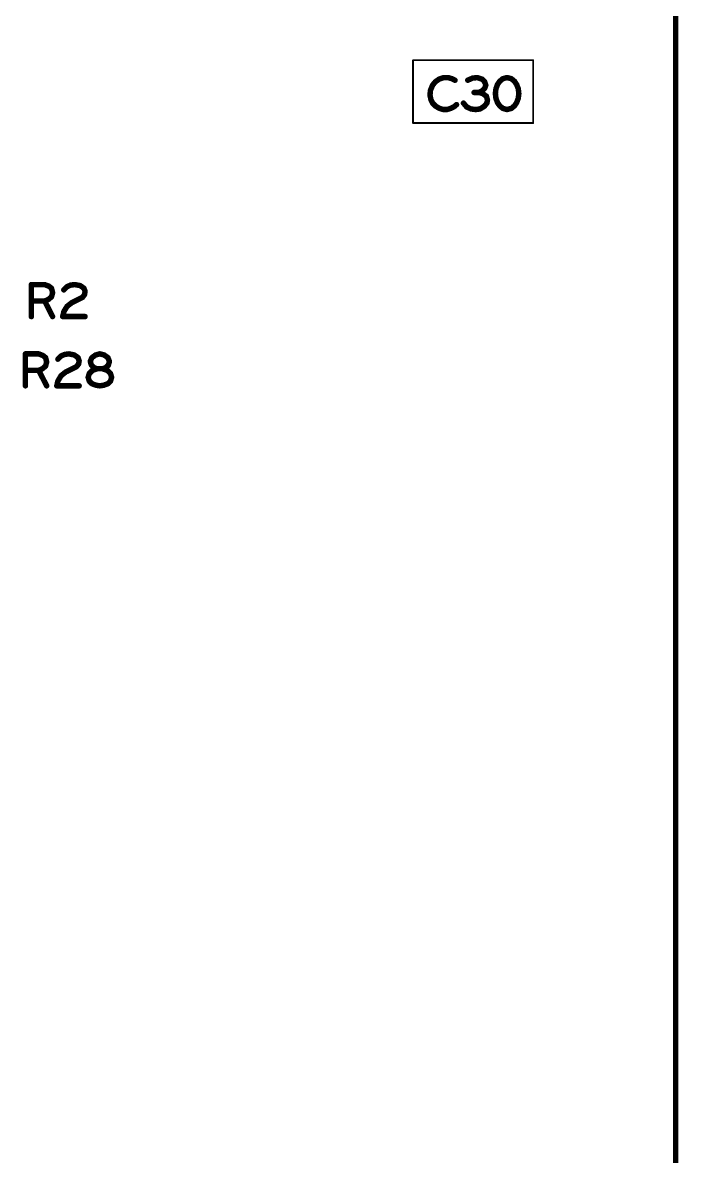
# Model space of a CAD drawing. Extents: x -1.14 to 4.53, y -2.04 to 6.
# Drawn here: x 3.812 to 4.531, y 3.781 to 5.024 of the extents above; entities that cross this region are included whole.
import ezdxf

# ---------------------------------------------------------------- set-up
doc = ezdxf.new("R2010")
doc.units = 0
doc.layers.get('0').update_dxf_attribs({"linetype": 'CONTINUOUS'})
doc.layers.add('ASPR', color=6, linetype='CONTINUOUS')
doc.layers.add('ASSE', color=1, linetype='CONTINUOUS')

# ---------------------------------------------------------------- blocks, each defined once
blk = doc.blocks.new('ROUND_1')
at = {"const_width": 0.003}
blk.add_lwpolyline([(-0.0015, 0, 1), (0.0015, 0, 1)], format="xyb", close=True, dxfattribs=at)
blk = doc.blocks.new('ROUND_64')
at = {"const_width": 0.000984}
blk.add_lwpolyline([(-0.0005, 0, 1), (0.0005, 0, 1)], format="xyb", close=True, dxfattribs=at)

msp = doc.modelspace()

# ---------------------------------------------------------------- linework, layer by layer
at = {"layer": 'ASPR', "const_width": 0.006}
msp.add_lwpolyline([(4.5276, -0.3642), (4.5276, 5.9941)], dxfattribs=at)
at = {"layer": 'ASSE'}
for points, const_width in [([(4.5276, 5.9941), (4.5276, -0.3642)], 0.006), ([(4.2397, 4.9136), (4.2397, 4.9824)], 0.00197), ([(4.2397, 4.9824), (4.3715, 4.9824)], 0.00197), ([(4.3715, 4.9824), (4.3715, 4.9136)], 0.00197), ([(4.2612, 4.9552), (4.2588, 4.9494)], 0.006), ([(4.2641, 4.9587), (4.2612, 4.9552)], 0.006), ([(4.2682, 4.9617), (4.2641, 4.9587)], 0.006), ([(4.2734, 4.9634), (4.2682, 4.9617)], 0.006), ([(4.2781, 4.9634), (4.2734, 4.9634)], 0.006), ([(4.2822, 4.9622), (4.2781, 4.9634)], 0.006), ([(4.2857, 4.9605), (4.2822, 4.9622)], 0.006), ([(4.3049, 4.9628), (4.2997, 4.9605)], 0.006), ([(4.3102, 4.9634), (4.3049, 4.9628)], 0.006), ([(4.3154, 4.9617), (4.3102, 4.9634)], 0.006), ([(4.3183, 4.9587), (4.3154, 4.9617)], 0.006), ([(4.3195, 4.9552), (4.3183, 4.9587)], 0.006), ([(4.3183, 4.9517), (4.3195, 4.9552)], 0.006), ([(4.3323, 4.9558), (4.3306, 4.9512)], 0.006), ([(4.3347, 4.9593), (4.3323, 4.9558)], 0.006), ([(4.3382, 4.9622), (4.3347, 4.9593)], 0.006), ([(4.3428, 4.9634), (4.3382, 4.9622)], 0.006), ([(4.3475, 4.9622), (4.3428, 4.9634)], 0.006), ([(4.351, 4.9593), (4.3475, 4.9622)], 0.006), ([(4.3533, 4.9558), (4.351, 4.9593)], 0.006), ([(4.3551, 4.9512), (4.3533, 4.9558)], 0.006), ([(4.2588, 4.9494), (4.2583, 4.9442)], 0.006), ([(4.2583, 4.9442), (4.2594, 4.9389)], 0.006), ([(4.3119, 4.9471), (4.3067, 4.9471)], 0.006), ([(4.3119, 4.9471), (4.3154, 4.9488)], 0.006), ([(4.316, 4.9459), (4.3119, 4.9471)], 0.006), ([(4.3154, 4.9488), (4.3183, 4.9517)], 0.006), ([(4.3201, 4.943), (4.316, 4.9459)], 0.006), ([(4.3213, 4.9389), (4.3201, 4.943)], 0.006), ([(4.3306, 4.9512), (4.33, 4.9459)], 0.006), ([(4.33, 4.9459), (4.3306, 4.9407)], 0.006), ([(4.3557, 4.9459), (4.3551, 4.9512)], 0.006), ([(4.3551, 4.9407), (4.3557, 4.9459)], 0.006), ([(4.2594, 4.9389), (4.2612, 4.9354)], 0.006), ([(4.2612, 4.9354), (4.2647, 4.9319)], 0.006), ([(4.2647, 4.9319), (4.2688, 4.9296)], 0.006), ([(4.2688, 4.9296), (4.2728, 4.9284)], 0.006), ([(4.2769, 4.9284), (4.281, 4.9296)], 0.006), ([(4.281, 4.9296), (4.2845, 4.9313)], 0.006), ([(4.2845, 4.9313), (4.2874, 4.9337)], 0.006), ([(4.295, 4.9354), (4.2985, 4.9313)], 0.006), ([(4.2985, 4.9313), (4.3032, 4.929)], 0.006), ([(4.3131, 4.929), (4.3178, 4.9319)], 0.006), ([(4.3178, 4.9319), (4.3207, 4.9354)], 0.006), ([(4.3207, 4.9354), (4.3213, 4.9389)], 0.006), ([(4.3306, 4.9407), (4.3323, 4.936)], 0.006), ([(4.3323, 4.936), (4.3347, 4.9325)], 0.006), ([(4.3347, 4.9325), (4.3382, 4.9296)], 0.006), ([(4.3382, 4.9296), (4.3428, 4.9284)], 0.006), ([(4.3428, 4.9284), (4.3475, 4.9296)], 0.006), ([(4.3475, 4.9296), (4.351, 4.9325)], 0.006), ([(4.351, 4.9325), (4.3533, 4.936)], 0.006), ([(4.3533, 4.936), (4.3551, 4.9407)], 0.006), ([(4.2728, 4.9284), (4.2769, 4.9284)], 0.006), ([(4.3032, 4.929), (4.3084, 4.9284)], 0.006), ([(4.3084, 4.9284), (4.3131, 4.929)], 0.006), ([(4.3715, 4.9136), (4.2397, 4.9136)], 0.00197), ([(3.8212, 4.7015), (3.8212, 4.7365)], 0.006), ([(3.8212, 4.7365), (3.8358, 4.7365)], 0.006), ([(3.8358, 4.7365), (3.8404, 4.7348)], 0.006), ([(3.8404, 4.7348), (3.8433, 4.7325)], 0.006), ([(3.8433, 4.7325), (3.8445, 4.7278)], 0.006), ([(3.8568, 4.7307), (3.8603, 4.7342)], 0.006), ([(3.8603, 4.7342), (3.8643, 4.736)], 0.006), ([(3.8643, 4.736), (3.869, 4.7365)], 0.006), ([(3.869, 4.7365), (3.8748, 4.7354)], 0.006), ([(3.8748, 4.7354), (3.8789, 4.7325)], 0.006), ([(3.8789, 4.7325), (3.8801, 4.729)], 0.006), ([(3.8358, 4.7185), (3.8212, 4.7185)], 0.006), ([(3.8398, 4.7202), (3.8358, 4.7185)], 0.006), ([(3.8358, 4.7185), (3.8445, 4.7015)], 0.006), ([(3.8433, 4.7231), (3.8398, 4.7202)], 0.006), ([(3.8445, 4.7278), (3.8433, 4.7231)], 0.006), ([(3.8772, 4.7225), (3.8655, 4.7167)], 0.006), ([(3.8795, 4.7255), (3.8772, 4.7225)], 0.006), ([(3.8801, 4.729), (3.8795, 4.7255)], 0.006), ([(3.8568, 4.7068), (3.8556, 4.7015)], 0.006), ([(3.8603, 4.7126), (3.8568, 4.7068)], 0.006), ([(3.8655, 4.7167), (3.8603, 4.7126)], 0.006), ([(3.8556, 4.7015), (3.8801, 4.7015)], 0.006), ([(3.8147, 4.6256), (3.8147, 4.6606)], 0.006), ([(3.8147, 4.6606), (3.8293, 4.6606)], 0.006), ([(3.8293, 4.6606), (3.8339, 4.6588)], 0.006), ([(3.8339, 4.6588), (3.8368, 4.6565)], 0.006), ([(3.8368, 4.6565), (3.838, 4.6518)], 0.006), ([(3.8503, 4.6548), (3.8538, 4.6583)], 0.006), ([(3.8538, 4.6583), (3.8578, 4.66)], 0.006), ([(3.8578, 4.66), (3.8625, 4.6606)], 0.006), ([(3.8625, 4.6606), (3.8683, 4.6594)], 0.006), ([(3.8683, 4.6594), (3.8724, 4.6565)], 0.006), ([(3.8724, 4.6565), (3.8736, 4.653)], 0.006), ([(3.8858, 4.6524), (3.8876, 4.6565)], 0.006), ([(3.8876, 4.6565), (3.8917, 4.6594)], 0.006), ([(3.8917, 4.6594), (3.8963, 4.6606)], 0.006), ([(3.8963, 4.6606), (3.901, 4.6594)], 0.006), ([(3.901, 4.6594), (3.9051, 4.6565)], 0.006), ([(3.9051, 4.6565), (3.9068, 4.6524)], 0.006), ([(3.8333, 4.6443), (3.8293, 4.6425)], 0.006), ([(3.8368, 4.6472), (3.8333, 4.6443)], 0.006), ([(3.838, 4.6518), (3.8368, 4.6472)], 0.006), ([(3.8707, 4.6466), (3.859, 4.6408)], 0.006), ([(3.873, 4.6495), (3.8707, 4.6466)], 0.006), ([(3.8736, 4.653), (3.873, 4.6495)], 0.006), ([(3.887, 4.6483), (3.8858, 4.6524)], 0.006), ([(3.8899, 4.6454), (3.887, 4.6483)], 0.006), ([(3.8934, 4.6443), (3.8882, 4.6425)], 0.006), ([(3.8934, 4.6443), (3.8899, 4.6454)], 0.006), ([(3.8993, 4.6443), (3.8934, 4.6443)], 0.006), ([(3.8993, 4.6443), (3.8934, 4.6443)], 0.006), ([(3.9028, 4.6454), (3.8993, 4.6443)], 0.006), ([(3.9045, 4.6425), (3.8993, 4.6443)], 0.006), ([(3.9057, 4.6483), (3.9028, 4.6454)], 0.006), ([(3.9068, 4.6524), (3.9057, 4.6483)], 0.006), ([(3.8293, 4.6425), (3.8147, 4.6425)], 0.006), ([(3.8293, 4.6425), (3.838, 4.6256)], 0.006), ([(3.8538, 4.6367), (3.8503, 4.6308)], 0.006), ([(3.859, 4.6408), (3.8538, 4.6367)], 0.006), ([(3.8847, 4.639), (3.8835, 4.6349)], 0.006), ([(3.8835, 4.6349), (3.8847, 4.6308)], 0.006), ([(3.8882, 4.6425), (3.8847, 4.639)], 0.006), ([(3.908, 4.639), (3.9045, 4.6425)], 0.006), ([(3.9092, 4.6349), (3.908, 4.639)], 0.006), ([(3.908, 4.6308), (3.9092, 4.6349)], 0.006), ([(3.8503, 4.6308), (3.8491, 4.6256)], 0.006), ([(3.8491, 4.6256), (3.8736, 4.6256)], 0.006), ([(3.8847, 4.6308), (3.8876, 4.6279)], 0.006), ([(3.8876, 4.6279), (3.8923, 4.6262)], 0.006), ([(3.8923, 4.6262), (3.8963, 4.6256)], 0.006), ([(3.8963, 4.6256), (3.9004, 4.6262)], 0.006), ([(3.9004, 4.6262), (3.9051, 4.6279)], 0.006), ([(3.9051, 4.6279), (3.908, 4.6308)], 0.006)]:
    msp.add_lwpolyline(points, dxfattribs=dict(at, const_width=const_width))

# ---------------------------------------------------------------- block references
for name, p in [('ROUND_64', (4.2397, 4.9824)), ('ROUND_64', (4.2397, 4.9824)), ('ROUND_64', (4.3715, 4.9824)), ('ROUND_64', (4.3715, 4.9824)), ('ROUND_1', (4.2612, 4.9552)), ('ROUND_1', (4.2612, 4.9552)), ('ROUND_1', (4.2641, 4.9587)), ('ROUND_1', (4.2641, 4.9587)), ('ROUND_1', (4.2682, 4.9617)), ('ROUND_1', (4.2682, 4.9617)), ('ROUND_1', (4.2734, 4.9634)), ('ROUND_1', (4.2734, 4.9634)), ('ROUND_1', (4.2781, 4.9634)), ('ROUND_1', (4.2781, 4.9634)), ('ROUND_1', (4.2822, 4.9622)), ('ROUND_1', (4.2822, 4.9622)), ('ROUND_1', (4.2857, 4.9605)), ('ROUND_1', (4.2997, 4.9605)), ('ROUND_1', (4.3049, 4.9628)), ('ROUND_1', (4.3049, 4.9628)), ('ROUND_1', (4.3102, 4.9634)), ('ROUND_1', (4.3102, 4.9634)), ('ROUND_1', (4.3154, 4.9617)), ('ROUND_1', (4.3154, 4.9617)), ('ROUND_1', (4.3183, 4.9587)), ('ROUND_1', (4.3183, 4.9587)), ('ROUND_1', (4.3195, 4.9552)), ('ROUND_1', (4.3195, 4.9552)), ('ROUND_1', (4.3323, 4.9558)), ('ROUND_1', (4.3323, 4.9558)), ('ROUND_1', (4.3347, 4.9593)), ('ROUND_1', (4.3347, 4.9593)), ('ROUND_1', (4.3382, 4.9622)), ('ROUND_1', (4.3382, 4.9622)), ('ROUND_1', (4.3428, 4.9634)), ('ROUND_1', (4.3428, 4.9634)), ('ROUND_1', (4.3475, 4.9622)), ('ROUND_1', (4.3475, 4.9622)), ('ROUND_1', (4.351, 4.9593)), ('ROUND_1', (4.351, 4.9593)), ('ROUND_1', (4.3533, 4.9558)), ('ROUND_1', (4.3533, 4.9558)), ('ROUND_1', (4.2583, 4.9442)), ('ROUND_1', (4.2583, 4.9442)), ('ROUND_1', (4.2588, 4.9494)), ('ROUND_1', (4.2588, 4.9494)), ('ROUND_1', (4.3067, 4.9471)), ('ROUND_1', (4.3119, 4.9471)), ('ROUND_1', (4.3119, 4.9471)), ('ROUND_1', (4.3119, 4.9471)), ('ROUND_1', (4.3154, 4.9488)), ('ROUND_1', (4.3154, 4.9488)), ('ROUND_1', (4.316, 4.9459)), ('ROUND_1', (4.316, 4.9459)), ('ROUND_1', (4.3183, 4.9517)), ('ROUND_1', (4.3183, 4.9517)), ('ROUND_1', (4.3201, 4.943)), ('ROUND_1', (4.3201, 4.943)), ('ROUND_1', (4.33, 4.9459)), ('ROUND_1', (4.33, 4.9459)), ('ROUND_1', (4.3306, 4.9512)), ('ROUND_1', (4.3306, 4.9512)), ('ROUND_1', (4.3551, 4.9512)), ('ROUND_1', (4.3551, 4.9512)), ('ROUND_1', (4.3557, 4.9459)), ('ROUND_1', (4.3557, 4.9459)), ('ROUND_1', (4.2594, 4.9389)), ('ROUND_1', (4.2594, 4.9389)), ('ROUND_1', (4.2612, 4.9354)), ('ROUND_1', (4.2612, 4.9354)), ('ROUND_1', (4.2647, 4.9319)), ('ROUND_1', (4.2647, 4.9319)), ('ROUND_1', (4.2688, 4.9296)), ('ROUND_1', (4.2688, 4.9296)), ('ROUND_1', (4.281, 4.9296)), ('ROUND_1', (4.281, 4.9296)), ('ROUND_1', (4.2845, 4.9313)), ('ROUND_1', (4.2845, 4.9313)), ('ROUND_1', (4.2874, 4.9337)), ('ROUND_1', (4.295, 4.9354)), ('ROUND_1', (4.2985, 4.9313)), ('ROUND_1', (4.2985, 4.9313)), ('ROUND_1', (4.3178, 4.9319)), ('ROUND_1', (4.3178, 4.9319)), ('ROUND_1', (4.3207, 4.9354)), ('ROUND_1', (4.3207, 4.9354)), ('ROUND_1', (4.3213, 4.9389)), ('ROUND_1', (4.3213, 4.9389)), ('ROUND_1', (4.3306, 4.9407)), ('ROUND_1', (4.3306, 4.9407)), ('ROUND_1', (4.3323, 4.936)), ('ROUND_1', (4.3323, 4.936)), ('ROUND_1', (4.3347, 4.9325)), ('ROUND_1', (4.3347, 4.9325)), ('ROUND_1', (4.3382, 4.9296)), ('ROUND_1', (4.3382, 4.9296)), ('ROUND_1', (4.3475, 4.9296)), ('ROUND_1', (4.3475, 4.9296)), ('ROUND_1', (4.351, 4.9325)), ('ROUND_1', (4.351, 4.9325)), ('ROUND_1', (4.3533, 4.936)), ('ROUND_1', (4.3533, 4.936)), ('ROUND_1', (4.3551, 4.9407)), ('ROUND_1', (4.3551, 4.9407)), ('ROUND_1', (4.2728, 4.9284)), ('ROUND_1', (4.2728, 4.9284)), ('ROUND_1', (4.2769, 4.9284)), ('ROUND_1', (4.2769, 4.9284)), ('ROUND_1', (4.3032, 4.929)), ('ROUND_1', (4.3032, 4.929)), ('ROUND_1', (4.3084, 4.9284)), ('ROUND_1', (4.3084, 4.9284)), ('ROUND_1', (4.3131, 4.929)), ('ROUND_1', (4.3131, 4.929)), ('ROUND_1', (4.3428, 4.9284)), ('ROUND_1', (4.3428, 4.9284)), ('ROUND_64', (4.2397, 4.9136)), ('ROUND_64', (4.2397, 4.9136)), ('ROUND_64', (4.3715, 4.9136)), ('ROUND_64', (4.3715, 4.9136)), ('ROUND_1', (3.8212, 4.7365)), ('ROUND_1', (3.8212, 4.7365)), ('ROUND_1', (3.8358, 4.7365)), ('ROUND_1', (3.8358, 4.7365)), ('ROUND_1', (3.8404, 4.7348)), ('ROUND_1', (3.8404, 4.7348)), ('ROUND_1', (3.8433, 4.7325)), ('ROUND_1', (3.8433, 4.7325)), ('ROUND_1', (3.8568, 4.7307)), ('ROUND_1', (3.8603, 4.7342)), ('ROUND_1', (3.8603, 4.7342)), ('ROUND_1', (3.8643, 4.736)), ('ROUND_1', (3.8643, 4.736)), ('ROUND_1', (3.869, 4.7365)), ('ROUND_1', (3.869, 4.7365)), ('ROUND_1', (3.8748, 4.7354)), ('ROUND_1', (3.8748, 4.7354)), ('ROUND_1', (3.8789, 4.7325)), ('ROUND_1', (3.8789, 4.7325)), ('ROUND_1', (3.8212, 4.7185)), ('ROUND_1', (3.8358, 4.7185)), ('ROUND_1', (3.8358, 4.7185)), ('ROUND_1', (3.8358, 4.7185)), ('ROUND_1', (3.8398, 4.7202)), ('ROUND_1', (3.8398, 4.7202)), ('ROUND_1', (3.8433, 4.7231)), ('ROUND_1', (3.8433, 4.7231)), ('ROUND_1', (3.8445, 4.7278)), ('ROUND_1', (3.8445, 4.7278)), ('ROUND_1', (3.8772, 4.7225)), ('ROUND_1', (3.8772, 4.7225)), ('ROUND_1', (3.8795, 4.7255)), ('ROUND_1', (3.8795, 4.7255)), ('ROUND_1', (3.8801, 4.729)), ('ROUND_1', (3.8801, 4.729)), ('ROUND_1', (3.8568, 4.7068)), ('ROUND_1', (3.8568, 4.7068)), ('ROUND_1', (3.8603, 4.7126)), ('ROUND_1', (3.8603, 4.7126)), ('ROUND_1', (3.8655, 4.7167)), ('ROUND_1', (3.8655, 4.7167)), ('ROUND_1', (3.8212, 4.7015)), ('ROUND_1', (3.8445, 4.7015)), ('ROUND_1', (3.8556, 4.7015)), ('ROUND_1', (3.8556, 4.7015)), ('ROUND_1', (3.8801, 4.7015)), ('ROUND_1', (3.8147, 4.6606)), ('ROUND_1', (3.8147, 4.6606)), ('ROUND_1', (3.8293, 4.6606)), ('ROUND_1', (3.8293, 4.6606)), ('ROUND_1', (3.8339, 4.6588)), ('ROUND_1', (3.8339, 4.6588)), ('ROUND_1', (3.8368, 4.6565)), ('ROUND_1', (3.8368, 4.6565)), ('ROUND_1', (3.8538, 4.6583)), ('ROUND_1', (3.8538, 4.6583)), ('ROUND_1', (3.8578, 4.66)), ('ROUND_1', (3.8578, 4.66)), ('ROUND_1', (3.8625, 4.6606)), ('ROUND_1', (3.8625, 4.6606)), ('ROUND_1', (3.8683, 4.6594)), ('ROUND_1', (3.8683, 4.6594)), ('ROUND_1', (3.8724, 4.6565)), ('ROUND_1', (3.8724, 4.6565)), ('ROUND_1', (3.8876, 4.6565)), ('ROUND_1', (3.8876, 4.6565)), ('ROUND_1', (3.8917, 4.6594)), ('ROUND_1', (3.8917, 4.6594)), ('ROUND_1', (3.8963, 4.6606)), ('ROUND_1', (3.8963, 4.6606)), ('ROUND_1', (3.901, 4.6594)), ('ROUND_1', (3.901, 4.6594)), ('ROUND_1', (3.9051, 4.6565)), ('ROUND_1', (3.9051, 4.6565)), ('ROUND_1', (3.8333, 4.6443)), ('ROUND_1', (3.8333, 4.6443)), ('ROUND_1', (3.8368, 4.6472)), ('ROUND_1', (3.8368, 4.6472)), ('ROUND_1', (3.838, 4.6518)), ('ROUND_1', (3.838, 4.6518)), ('ROUND_1', (3.8503, 4.6548)), ('ROUND_1', (3.8707, 4.6466)), ('ROUND_1', (3.8707, 4.6466)), ('ROUND_1', (3.873, 4.6495)), ('ROUND_1', (3.873, 4.6495)), ('ROUND_1', (3.8736, 4.653)), ('ROUND_1', (3.8736, 4.653)), ('ROUND_1', (3.8858, 4.6524)), ('ROUND_1', (3.8858, 4.6524)), ('ROUND_1', (3.887, 4.6483)), ('ROUND_1', (3.887, 4.6483)), ('ROUND_1', (3.8899, 4.6454)), ('ROUND_1', (3.8899, 4.6454)), ('ROUND_1', (3.8934, 4.6443)), ('ROUND_1', (3.8934, 4.6443)), ('ROUND_1', (3.8934, 4.6443)), ('ROUND_1', (3.8934, 4.6443)), ('ROUND_1', (3.8993, 4.6443)), ('ROUND_1', (3.8993, 4.6443)), ('ROUND_1', (3.8993, 4.6443)), ('ROUND_1', (3.8993, 4.6443)), ('ROUND_1', (3.9028, 4.6454)), ('ROUND_1', (3.9028, 4.6454)), ('ROUND_1', (3.9057, 4.6483)), ('ROUND_1', (3.9057, 4.6483)), ('ROUND_1', (3.9068, 4.6524)), ('ROUND_1', (3.9068, 4.6524)), ('ROUND_1', (3.8147, 4.6425)), ('ROUND_1', (3.8293, 4.6425)), ('ROUND_1', (3.8293, 4.6425)), ('ROUND_1', (3.8293, 4.6425)), ('ROUND_1', (3.8538, 4.6367)), ('ROUND_1', (3.8538, 4.6367)), ('ROUND_1', (3.859, 4.6408)), ('ROUND_1', (3.859, 4.6408)), ('ROUND_1', (3.8835, 4.6349)), ('ROUND_1', (3.8835, 4.6349)), ('ROUND_1', (3.8847, 4.639)), ('ROUND_1', (3.8847, 4.639)), ('ROUND_1', (3.8882, 4.6425)), ('ROUND_1', (3.8882, 4.6425)), ('ROUND_1', (3.9045, 4.6425)), ('ROUND_1', (3.9045, 4.6425)), ('ROUND_1', (3.908, 4.639)), ('ROUND_1', (3.908, 4.639)), ('ROUND_1', (3.9092, 4.6349)), ('ROUND_1', (3.9092, 4.6349)), ('ROUND_1', (3.8147, 4.6256)), ('ROUND_1', (3.838, 4.6256)), ('ROUND_1', (3.8491, 4.6256)), ('ROUND_1', (3.8491, 4.6256)), ('ROUND_1', (3.8503, 4.6308)), ('ROUND_1', (3.8503, 4.6308)), ('ROUND_1', (3.8736, 4.6256)), ('ROUND_1', (3.8847, 4.6308)), ('ROUND_1', (3.8847, 4.6308)), ('ROUND_1', (3.8876, 4.6279)), ('ROUND_1', (3.8876, 4.6279)), ('ROUND_1', (3.8923, 4.6262)), ('ROUND_1', (3.8923, 4.6262)), ('ROUND_1', (3.8963, 4.6256)), ('ROUND_1', (3.8963, 4.6256)), ('ROUND_1', (3.9004, 4.6262)), ('ROUND_1', (3.9004, 4.6262)), ('ROUND_1', (3.9051, 4.6279)), ('ROUND_1', (3.9051, 4.6279)), ('ROUND_1', (3.908, 4.6308)), ('ROUND_1', (3.908, 4.6308))]:
    msp.add_blockref(name, p, dxfattribs=at)

doc.saveas('drawing.dxf')
